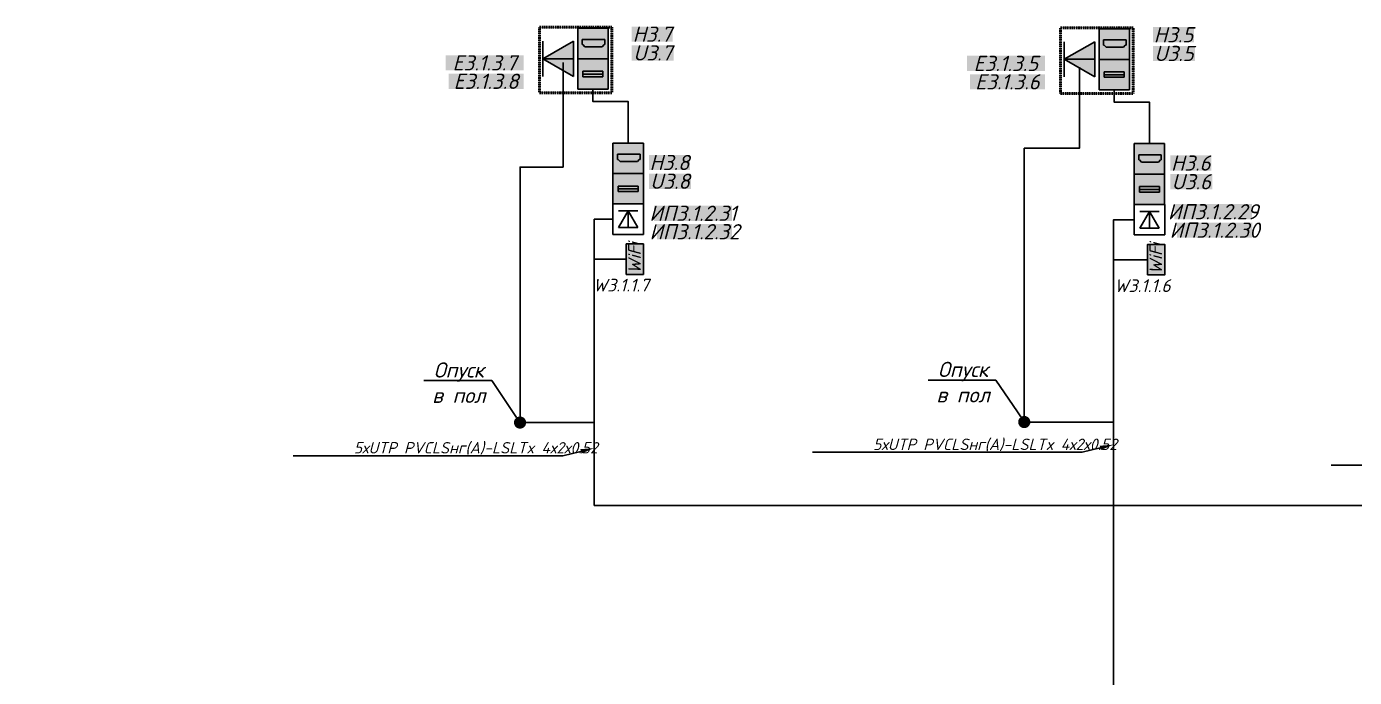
# Model space of a CAD drawing. Header units: millimetres. Extents: x 6978 to 881500, y -130874 to -2349.
# Drawn here: x 600466 to 622283, y -108249 to -97555 of the extents above; entities that cross this region are included whole.
import ezdxf
from ezdxf import colors
from ezdxf.entities.mleader import LeaderData, LeaderLine
from ezdxf.math import Vec2, Vec3

# ---------------------------------------------------------------- set-up
doc = ezdxf.new("R2010")
doc.units = ezdxf.units.MM
doc.linetypes.add('HIDDEN2', pattern=[4.7625, 3.175, -1.5875])
for name, color, linetype, lineweight in [('СКС-РОЗЕТКИ', 7, 'Continuous', 50), ('СС_Выноски', 7, 'Continuous', 15), ('СС_СКК_Лоток', 170, 'Continuous', 30), ('СС_СКС_Кабель', 6, 'Continuous', 30), ('СС_СКС_Оборудование', 6, 'Continuous', 30)]:
    doc.layers.add(name, color=color, linetype=linetype, lineweight=lineweight)
doc.styles.add('ISOCPEUR', font='isocpeui.ttf', dxfattribs={"height": 2.5})
doc.linetypes.add('Рабочее в трубе  _о_о_', pattern='A,5,2,[133,ltypeshp.shx,S=0.4,R=0,X=0,Y=0.75],3', length=10)

# ---------------------------------------------------------------- blocks, each defined once
blk = doc.blocks.new('Розетки HDMI и USB')
at = {"true_color": 0xffffff, "transparency": 33554687}
h = blk.add_hatch(color=7, dxfattribs=at)
h.dxf.hatch_style = 1
h.paths.add_polyline_path([(237, 475), (0, 475), (0, 237), (237, 237)])
h.paths.add_polyline_path([(211, 388), (211, 348), (205, 348), (190, 331), (123, 331), (56, 331), (41, 348), (35, 348), (35, 388)], flags=16)
h = blk.add_hatch(color=7, dxfattribs=at)
h.dxf.hatch_style = 1
h.paths.add_polyline_path([(211, 388), (35, 388), (35, 348), (41, 348), (56, 331), (123, 331), (190, 331), (205, 348), (211, 348)])
h = blk.add_hatch(color=7, dxfattribs=at)
h.dxf.hatch_style = 1
h.paths.add_polyline_path([(237, 237), (0, 237), (0, 0), (237, 0)])
h.paths.add_polyline_path([(197, 140), (197, 97), (41, 97), (41, 140)], flags=16)
h.paths.add_polyline_path([(197, 140), (41, 140), (41, 117), (197, 117)], flags=0)
h = blk.add_hatch(color=7, dxfattribs=at)
h.dxf.hatch_style = 1
h.paths.add_polyline_path([(197, 140), (41, 140), (41, 117), (197, 117)])
at = {"true_color": 0x000000, "transparency": 33554687}
h = blk.add_hatch(color=18, dxfattribs=at)
h.dxf.hatch_style = 1
h.paths.add_polyline_path([(197, 117), (41, 117), (41, 97), (197, 97)])
at = {"layer": 'СС_СКС_Кабель', "color": 0}
for p, q in [((0, 475), (0, 0)), ((237, 475), (0, 475)), ((237, 0), (237, 475)), ((35, 388), (211, 388)), ((35, 388), (35, 348)), ((35, 348), (41, 348)), ((41, 348), (56, 331)), ((56, 331), (123, 331)), ((190, 331), (123, 331)), ((205, 348), (190, 331)), ((211, 348), (205, 348)), ((211, 388), (211, 348)), ((0, 237), (237, 237)), ((41, 140), (197, 140)), ((41, 97), (41, 140)), ((41, 117), (197, 117)), ((197, 140), (197, 97)), ((0, 0), (237, 0)), ((197, 97), (41, 97))]:
    blk.add_line(p, q, dxfattribs=at)
blk = doc.blocks.new('*U24')
at = {"color": 0}
for p, q in [((0, -38), (0, 462)), ((0, 462), (500, 462)), ((500, 462), (500, -38)), ((92, 76), (250, 348)), ((407, 348), (92, 348)), ((250, 348), (407, 76)), ((250, 76), (250, 348)), ((407, 76), (92, 76)), ((500, -38), (0, -38))]:
    blk.add_line(p, q, dxfattribs=at)
blk = doc.blocks.new('*U265')
at = {"true_color": 0xffffff, "transparency": 33554687}
h = blk.add_hatch(color=7, dxfattribs=at)
h.dxf.hatch_style = 1
h.paths.add_polyline_path([(0, 338), (0, 0), (599, 0), (599, 338)])
at = {"color": 0}
blk.add_lwpolyline([(0, 338), (599, 338), (599, 0), (0, 0)], close=True, dxfattribs=at)
at = {"color": 0, "insert": (13, 300), "char_height": 250, "attachment_point": 1, "style": 'ISOCPEUR'}
blk.add_mtext_dynamic_manual_height_columns('WiFi', width=599, gutter_width=1250, heights=[0], dxfattribs=at)
at = {"color": 18, "true_color": 0x000000, "style": 'ISOCPEUR'}
blk.add_attdef('НАЗВАНИЕ', (-337, 991), '', height=250, dxfattribs=at)
blk = doc.blocks.new('*U266')
at = {"true_color": 0xffffff, "transparency": 33554687}
h = blk.add_hatch(color=7, dxfattribs=at)
h.dxf.hatch_style = 1
h.paths.add_polyline_path([(0, 338), (0, 0), (599, 0), (599, 338)])
at = {"color": 0}
blk.add_lwpolyline([(0, 338), (599, 338), (599, 0), (0, 0)], close=True, dxfattribs=at)
at = {"color": 0, "insert": (13, 300), "char_height": 250, "attachment_point": 1, "style": 'ISOCPEUR'}
blk.add_mtext_dynamic_manual_height_columns('WiFi', width=599, gutter_width=1250, heights=[0], dxfattribs=at)
at = {"color": 18, "true_color": 0x000000, "style": 'ISOCPEUR'}
blk.add_attdef('НАЗВАНИЕ', (-337, 991), '', height=250, dxfattribs=at)
blk = doc.blocks.new('_Dot')
at = {"color": 0, "linetype": 'ByBlock', "lineweight": -2}
blk.add_line((-0.5, 0), (-1, 0), dxfattribs=at)
at = {"color": 0, "linetype": 'ByBlock', "const_width": 0.5}
blk.add_lwpolyline([(-0.25, 0, 1), (0.25, 0, 1)], format="xyb", close=True, dxfattribs=at)
blk = doc.blocks.new('Модуль на 1 RJ')
at = {"true_color": 0xffffff}
h = blk.add_hatch(color=7, dxfattribs=at)
h.dxf.hatch_style = 1
h.paths.add_polyline_path([(0, 250), (-289, 250), (0, -250)])
at = {"color": 0, "lineweight": 30}
for p, q in [((-289, 250), (0, 250)), ((0, -250), (-289, 250)), ((0, 250), (0, -250)), ((-289, -250), (0, -250))]:
    blk.add_line(p, q, dxfattribs=at)

msp = doc.modelspace()

# ---------------------------------------------------------------- linework, layer by layer
at = {"layer": 'СКС-РОЗЕТКИ', "color": 7, "linetype": 'HIDDEN2'}
for points in [[(608891, -97565.9), (610084.4, -97565.9), (610084.4, -98644.9), (608891, -98644.9)], [(617456, -97574.7), (618649.4, -97574.7), (618649.4, -98653.7), (617456, -98653.7)]]:
    msp.add_lwpolyline(points, close=True, dxfattribs=at)
at = {"layer": 'СС_СКС_Кабель', "linetype": 'Рабочее в трубе  _о_о_', "ltscale": 100}
for points in [[(608573.8, -104061.8), (608573.8, -99865.1), (609282.2, -99865.1), (609282.2, -98145.5)], [(616858.4, -104052.9), (616858.4, -99554.8), (617765.9, -99554.8), (617764.1, -98225)]]:
    msp.add_lwpolyline(points, dxfattribs=at)
at = {"layer": 'СС_СКС_Кабель', "color": 67, "linetype": 'Рабочее в трубе  _о_о_', "true_color": 0x727430}
for points in [[(610351, -99470.4), (610352.9, -98788.9), (609771.7, -98788.9), (609771.7, -98584.2)], [(618916, -99479.2), (618917.9, -98797.7), (618336.7, -98797.7), (618336.7, -98593)]]:
    msp.add_lwpolyline(points, dxfattribs=at)
at = {"layer": 'СС_СКС_Кабель'}
for points in [[(604076, -114088.9), (604076, -113391.2), (604991.5, -113391.2), (604991.5, -111489.8), (618325.5, -111489.8), (618325.5, -105422.6), (626846.3, -105422.6), (626846.3, -100709.9), (627211, -100709.9)], [(604076, -114088.9), (604076, -113391.2), (604991.5, -113391.2), (604991.5, -111489.8), (618325.5, -111489.8), (618325.5, -105422.6), (629678.6, -105422.6), (629678.6, -104052.8), (635709.9, -104052.8), (635709.9, -100715.2), (636036, -100715.2)], [(604076, -114088.9), (604076, -113391.2), (604991.5, -113391.2), (604991.5, -111489.8), (618325.5, -111489.8), (618325.5, -105422.6), (609793, -105422.6), (609793, -100720.4), (610101, -100720.4)], [(604076, -114088.9), (604076, -113391.2), (604991.5, -113391.2), (604991.5, -111489.8), (618325.5, -111489.8), (618325.5, -100729.2), (618666, -100729.2)], [(604076, -114088.9), (604076, -113391.2), (604991.5, -113391.2), (604991.5, -111489.8), (618325.5, -111489.8), (618325.5, -105422.6), (626846.3, -105422.6), (626846.3, -101366.2), (627428.8, -101366.2)], [(604076, -114088.9), (604076, -113391.2), (604991.5, -113391.2), (604991.5, -111489.8), (618325.5, -111489.8), (618325.5, -105422.6), (629678.6, -105422.6), (629678.6, -104052.8), (635709.9, -104052.8), (635709.9, -101371.5), (636253.8, -101371.5)], [(604076, -114088.9), (604076, -113391.2), (604991.5, -113391.2), (604991.5, -111489.8), (618325.5, -111489.8), (618325.5, -105422.6), (609793, -105422.6), (609793, -101376.7), (610318.8, -101376.7)], [(604076, -114088.9), (604076, -113391.2), (604991.5, -113391.2), (604991.5, -111489.8), (618325.5, -111489.8), (618325.5, -101385.5), (618883.8, -101385.5)], [(604076, -114088.9), (604076, -113391.2), (604991.5, -113391.2), (604991.5, -111489.8), (618325.5, -111489.8), (618325.5, -105422.6), (629678.6, -105422.6), (629678.6, -104052.8), (635397.4, -104052.8), (635397.4, -103909.8)], [(604076, -114088.9), (604076, -113391.2), (604991.5, -113391.2), (604991.5, -111489.8), (618325.5, -111489.8), (618325.5, -105422.6), (626846.3, -105422.6), (626846.3, -104052.8), (625403.4, -104052.8)], [(604076, -114088.9), (604076, -113391.2), (604991.5, -113391.2), (604991.5, -111489.8), (618325.5, -111489.8), (618325.5, -104052.9), (616858.4, -104052.9)], [(604076, -114088.9), (604076, -113391.2), (604991.5, -113391.2), (604991.5, -111489.8), (618325.5, -111489.8), (618325.5, -105422.6), (609793, -105422.6), (609793, -104061.8), (608573.8, -104061.8)]]:
    msp.add_lwpolyline(points, dxfattribs=at)

# ---------------------------------------------------------------- block references
at = {"rotation": 270}
for p in [(609200.3, -98084.2), (617765.3, -98093)]:
    msp.add_blockref('Модуль на 1 RJ', p, dxfattribs=at)
at = {"xscale": -1, "rotation": 270}
for p in [(609200.3, -98084.2), (617765.3, -98093)]:
    msp.add_blockref('Модуль на 1 RJ', p, dxfattribs=at)
at = {"layer": 'СС_СКС_Оборудование', "color": 180, "xscale": 2.106060307287632, "yscale": 2.106060307287632, "zscale": 2.106060307287632}
for p in [(609521.7, -98584.2), (618086.7, -98593), (610101, -100470.4), (618666, -100479.2)]:
    msp.add_blockref('Розетки HDMI и USB', p, dxfattribs=at)
at = {"layer": 'СС_СКС_Оборудование'}
for p in [(610101, -100932.3), (618666, -100941.1)]:
    msp.add_blockref('*U24', p, dxfattribs=at)
at = {"layer": 'СС_СКС_Оборудование', "color": 30}
ref = msp.add_blockref('*U266', (610601, -101626.7), dxfattribs=dict(at, xscale=0.8347245409015025, yscale=0.8347245409015025, zscale=0.8347245409015025, rotation=90))
ref.add_attrib('НАЗВАНИЕ', 'W3.1.1.7', (609773.6, -101908.2), dxfattribs={"layer": '0', "color": 18, "true_color": 0x000000, "height": 208.68, "style": 'ISOCPEUR'})
ref = msp.add_blockref('*U265', (619166, -101635.5), dxfattribs=dict(at, xscale=0.8347245409015025, yscale=0.8347245409015025, zscale=0.8347245409015025, rotation=90))
ref.add_attrib('НАЗВАНИЕ', 'W3.1.1.6', (618338.6, -101917), dxfattribs={"layer": '0', "color": 18, "true_color": 0x000000, "height": 208.68, "style": 'ISOCPEUR'})

# ---------------------------------------------------------------- texts
at = {"layer": 'СС_СКС_Оборудование', "color": 18, "true_color": 0x000000, "char_height": 250, "attachment_point": 5, "style": 'ISOCPEUR', "bg_fill": 1, "box_fill_scale": 1, "bg_fill_color": 7, "bg_fill_true_color": 16777215, "bg_fill_transparency": 0}
for s, width, heights, insert in [('H3.7', 673.91, [275.9], (610746.9, -97681)), ('H3.5', 673.91, [275.9], (619311.9, -97689.8)), ('U3.7', 688.952, [0], (610754.5, -97988.6, 0.5)), ('U3.5', 688.952, [0], (619319.5, -97997.4, 0.5)), ('E3.1.3.7', 1280.189, [0], (607992.4, -98151.8)), ('E3.1.3.5', 1280.189, [0], (616557.4, -98160.6)), ('E3.1.3.8', 1233.516, [0], (608017.3, -98454.8)), ('E3.1.3.6', 1233.516, [0], (616582.3, -98463.6)), ('H3.8', 673.91, [275.9], (611030.3, -99789)), ('H3.6', 673.91, [275.9], (619595.3, -99797.8)), ('U3.8', 688.952, [0], (611037.9, -100096.5, 0.5)), ('U3.6', 688.952, [0], (619602.9, -100105.3, 0.5)), ('ИП3.1.2.31', 1280.189, [0], (611416.2, -100622.8)), ('ИП3.1.2.29', 1280.189, [0], (619962.2, -100597.7)), ('ИП3.1.2.30', 1233.516, [0], (619987.1, -100900.7)), ('ИП3.1.2.32', 1233.516, [0], (611441.1, -100925.8))]:
    msp.add_mtext_dynamic_manual_height_columns(s, width=width, gutter_width=1250, heights=heights, dxfattribs=dict(at, insert=insert))

# ---------------------------------------------------------------- leaders
at = {"layer": 'СС_Выноски', "color": 7}
ml = msp.add_multileader_mtext('Standard', dxfattribs=at)
ml.set_content('{\\C256;5хUTP PVCLSнг(А)-LSLTx 4х2х0.52}', color=7, style='ISOCPEUR')
ml.set_leader_properties(lineweight=25)
ml.build(insert=Vec2(0, 0))
ml.multileader.update_dxf_attribs({"text_left_attachment_type": 6, "text_right_attachment_type": 6, "dogleg_length": 150, "arrow_head_size": 225, "scale": 75})
ctx = ml.context
ctx.base_point, ctx.scale, ctx.char_height, ctx.arrow_head_size, ctx.landing_gap_size, ctx.plane_origin = Vec3(606566.2, -104607), 75, 187.5, 225, 150, Vec3(638151.4, -110212.9)
ctx.left_attachment, ctx.right_attachment, ctx.text_align_type = 6, 6, 1
notes = []
notes.append((ctx, [(1, (1, 1, 0), (609276.7, -104607), (-1, 0), 150, [(1, [(609793, -104481)], 0, [])])]))
ctx.mtext.insert, ctx.mtext.width, ctx.mtext.defined_height, ctx.mtext.alignment, ctx.mtext.line_spacing_factor, ctx.mtext.flow_direction = Vec3(607846.5, -104382), 2612.977, 428.7, 2, 0.8, 5
ml = msp.add_multileader_mtext('Standard', dxfattribs=at)
ml.set_content('{\\C256;5хUTP PVCLSнг(А)-LSLTx 4х2х0.52}', color=7, style='ISOCPEUR')
ml.set_leader_properties(lineweight=25)
ml.build(insert=Vec2(0, 0))
ml.multileader.update_dxf_attribs({"text_left_attachment_type": 6, "text_right_attachment_type": 6, "dogleg_length": 150, "arrow_head_size": 225, "scale": 75})
ctx = ml.context
ctx.base_point, ctx.scale, ctx.char_height, ctx.arrow_head_size, ctx.landing_gap_size, ctx.plane_origin = Vec3(615098.7, -104550.6), 75, 187.5, 225, 150, Vec3(646683.8, -110156.5)
ctx.left_attachment, ctx.right_attachment, ctx.text_align_type = 6, 6, 1
notes.append((ctx, [(1, (1, 1, 0), (617809.2, -104550.6), (-1, 0), 150, [(1, [(618325.5, -104424.6)], 0, [])])]))
ctx.mtext.insert, ctx.mtext.width, ctx.mtext.defined_height, ctx.mtext.alignment, ctx.mtext.line_spacing_factor, ctx.mtext.flow_direction = Vec3(616379, -104325.6), 2612.977, 428.7, 2, 0.8, 5
ml = msp.add_multileader_mtext('Standard', dxfattribs=at)
ml.set_content('{\\C256;5хUTP PVCLSнг(А)-LSLTx 4х2х0.52}', color=7, style='ISOCPEUR')
ml.set_leader_properties(lineweight=25)
ml.build(insert=Vec2(0, 0))
ml.multileader.update_dxf_attribs({"text_left_attachment_type": 6, "text_right_attachment_type": 6, "dogleg_length": 150, "arrow_head_size": 225, "scale": 75})
ctx = ml.context
ctx.base_point, ctx.scale, ctx.char_height, ctx.arrow_head_size, ctx.landing_gap_size, ctx.plane_origin = Vec3(623619.5, -104761.9), 75, 187.5, 225, 150, Vec3(655204.7, -110469.7)
ctx.left_attachment, ctx.right_attachment, ctx.text_align_type = 6, 6, 1
notes.append((ctx, [(1, (1, 1, 0), (626330, -104761.9), (-1, 0), 150, [(1, [(626846.3, -104737.7)], 0, [])])]))
ctx.mtext.insert, ctx.mtext.width, ctx.mtext.defined_height, ctx.mtext.alignment, ctx.mtext.line_spacing_factor, ctx.mtext.flow_direction = Vec3(624899.8, -104536.9), 2612.977, 428.7, 2, 0.8, 5
ml = msp.add_multileader_mtext('Standard', dxfattribs=at)
ml.set_content('{\\C256;5хUTP PVCLSнг(А)-LSLTx 4х2х0.52}', color=7, style='ISOCPEUR')
ml.set_leader_properties(lineweight=25)
ml.build(insert=Vec2(0, 0))
ml.multileader.update_dxf_attribs({"text_left_attachment_type": 6, "text_right_attachment_type": 6, "dogleg_length": 150, "arrow_head_size": 225, "scale": 75})
ctx = ml.context
ctx.base_point, ctx.scale, ctx.char_height, ctx.arrow_head_size, ctx.landing_gap_size, ctx.plane_origin = Vec3(630530.9, -104863.8), 75, 187.5, 225, 150, Vec3(658036.9, -110469.7)
ctx.left_attachment, ctx.right_attachment, ctx.text_align_type = 6, 6, 1
notes.append((ctx, [(0, (1, 1, 0), (630380.9, -104863.8), (1, 0), 150, [(1, [(629678.6, -104737.7)], 0, [])])]))
ctx.mtext.insert, ctx.mtext.width, ctx.mtext.defined_height, ctx.mtext.alignment, ctx.mtext.line_spacing_factor, ctx.mtext.flow_direction = Vec3(631811.1, -104638.8), 2612.977, 428.7, 2, 0.8, 5
ml = msp.add_multileader_mtext('Standard', dxfattribs=at)
ml.set_content('{\\C256;5хUTP PVCLSнг(А)-LSLTx 4х2х0.52}', color=7, style='ISOCPEUR')
ml.set_leader_properties(lineweight=25)
ml.build(insert=Vec2(0, 0))
ml.multileader.update_dxf_attribs({"text_left_attachment_type": 6, "text_right_attachment_type": 6, "dogleg_length": 150, "arrow_head_size": 225, "scale": 75})
ctx = ml.context
ctx.base_point, ctx.scale, ctx.char_height, ctx.arrow_head_size, ctx.landing_gap_size, ctx.plane_origin = Vec3(594604.7, -107224.4), 75, 187.5, 225, 150, Vec3(626189.8, -112830.3)
ctx.left_attachment, ctx.right_attachment, ctx.text_align_type = 6, 6, 1
notes.append((ctx, [(1, (1, 1, 0), (597315.2, -107224.4), (-1, 0), 150, [(1, [(597831.5, -107098.4)], 0, [])])]))
ctx.mtext.insert, ctx.mtext.width, ctx.mtext.defined_height, ctx.mtext.alignment, ctx.mtext.line_spacing_factor, ctx.mtext.flow_direction = Vec3(595884.9, -106999.4), 2612.977, 428.7, 2, 0.8, 5
at = {"layer": 'СС_СКК_Лоток', "color": 7, "lineweight": 0}
ml = msp.add_multileader_mtext('Standard', dxfattribs=at)
ml.set_content('Опуск\\Pв пол', color=7, style='ISOCPEUR')
ml.set_leader_properties()
ml.set_arrow_properties(name='DOT')
ml.build(insert=Vec2(0, 0))
ml.multileader.update_dxf_attribs({"text_left_attachment_type": 6, "text_right_attachment_type": 6, "dogleg_length": 100, "arrow_head_size": 200})
ctx = ml.context
ctx.base_point, ctx.char_height, ctx.arrow_head_size, ctx.landing_gap_size, ctx.plane_origin = Vec3(607129.4, -103372.4), 250, 200, 0, Vec3(616793.2, -106329.2)
ctx.left_attachment, ctx.right_attachment, ctx.text_align_type = 6, 6, 1
notes.append((ctx, [(0, (1, 1, 0), (608108.2, -103372.4), (-1, 0), 100, [(0, [(608573.8, -104061.8)], 0, [])])]))
ctx.mtext.insert, ctx.mtext.width, ctx.mtext.alignment, ctx.mtext.flow_direction = Vec3(607568.8, -103072.4), 2467.274, 2, 5
ml = msp.add_multileader_mtext('Standard', dxfattribs=at)
ml.set_content('Опуск\\Pв пол', color=7, style='ISOCPEUR')
ml.set_leader_properties()
ml.set_arrow_properties(name='DOT')
ml.build(insert=Vec2(0, 0))
ml.multileader.update_dxf_attribs({"text_left_attachment_type": 6, "text_right_attachment_type": 6, "dogleg_length": 100, "arrow_head_size": 200})
ctx = ml.context
ctx.base_point, ctx.char_height, ctx.arrow_head_size, ctx.landing_gap_size, ctx.plane_origin = Vec3(615414, -103363.5), 250, 200, 0, Vec3(625077.9, -106320.3)
ctx.left_attachment, ctx.right_attachment, ctx.text_align_type = 6, 6, 1
notes.append((ctx, [(0, (1, 1, 0), (616392.8, -103363.5), (-1, 0), 100, [(0, [(616858.4, -104052.9)], 0, [])])]))
ctx.mtext.insert, ctx.mtext.width, ctx.mtext.alignment, ctx.mtext.flow_direction = Vec3(615853.4, -103063.5), 2467.274, 2, 5
for ctx, leaders in notes:
    for number, flags, end, landing, length, lines in leaders:
        leader = LeaderData()
        leader.index, (leader.has_last_leader_line, leader.has_dogleg_vector, leader.attachment_direction) = number, flags
        leader.last_leader_point, leader.dogleg_vector, leader.dogleg_length = Vec3(end), Vec3(landing), length
        for number, points, colour, breaks in lines:
            line = LeaderLine()
            line.index, line.vertices, line.color, line.breaks = number, Vec3.list(points), colors.encode_raw_color(colour), breaks
            leader.lines.append(line)
        ctx.leaders.append(leader)

doc.saveas('drawing.dxf')
